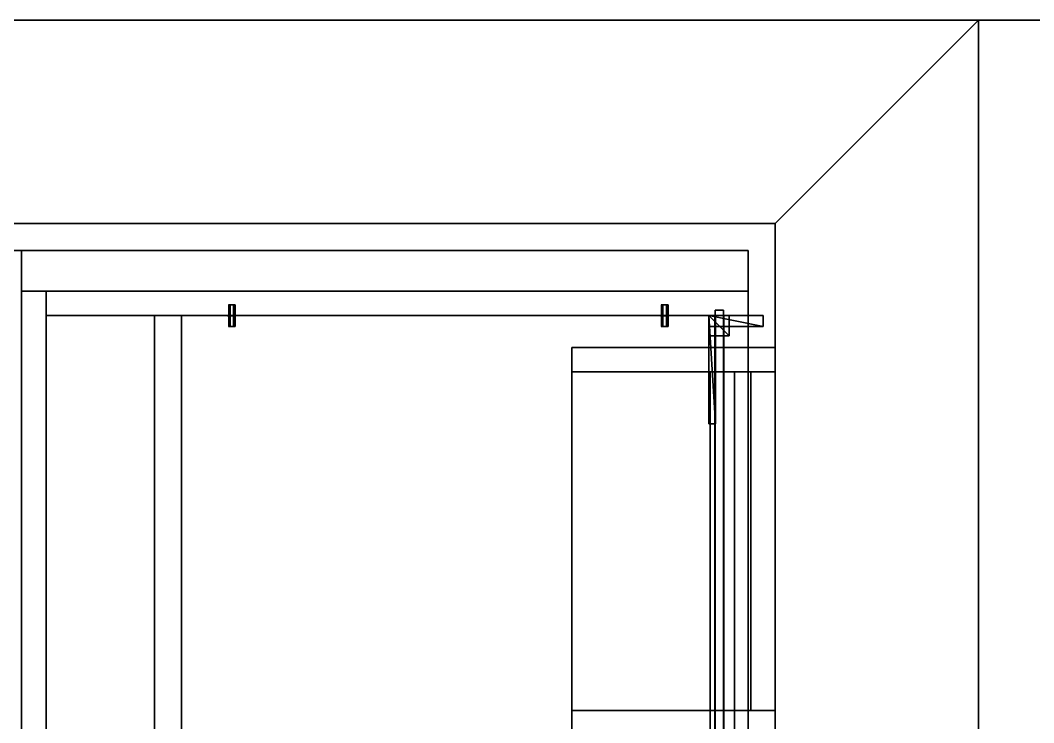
# Model space of a CAD drawing. Extents: x 0 to 4068, y -150 to 4325.
# Drawn here: x 1596 to 2344, y 3806 to 4325 of the extents above; entities that cross this region are included whole.
import ezdxf

# ---------------------------------------------------------------- set-up
doc = ezdxf.new("R2010")
doc.units = 0
for name, color, linetype in [('LAYER0', 7, 'CONTINUOUS'), ('LAYER413', 7, 'CONTINUOUS'), ('LAYER630', 7, 'CONTINUOUS'), ('LAYER631', 253, 'CONTINUOUS'), ('LAYER632', 7, 'CONTINUOUS'), ('LAYER634', 2, 'CONTINUOUS'), ('LAYER635', 7, 'CONTINUOUS'), ('LAYER636', 253, 'CONTINUOUS'), ('LAYER637', 253, 'CONTINUOUS'), ('LAYER638', 253, 'CONTINUOUS'), ('LAYER639', 253, 'CONTINUOUS'), ('LAYER640', 253, 'CONTINUOUS'), ('LAYER641', 253, 'CONTINUOUS'), ('LAYER642', 7, 'CONTINUOUS'), ('LAYER643', 7, 'CONTINUOUS'), ('LAYER644', 7, 'CONTINUOUS'), ('LAYER651', 7, 'CONTINUOUS'), ('LAYER652', 254, 'CONTINUOUS'), ('LAYER653', 254, 'CONTINUOUS'), ('LAYER740', 45, 'CONTINUOUS'), ('LAYER741', 45, 'CONTINUOUS'), ('LAYER742', 45, 'CONTINUOUS'), ('LAYER743', 45, 'CONTINUOUS'), ('LAYER744', 45, 'CONTINUOUS'), ('LAYER745', 45, 'CONTINUOUS'), ('LAYER746', 45, 'CONTINUOUS'), ('LAYER783', 45, 'CONTINUOUS'), ('LAYER784', 45, 'CONTINUOUS'), ('LAYER786', 7, 'CONTINUOUS'), ('LAYER805', 7, 'CONTINUOUS'), ('LAYER821', 19, 'CONTINUOUS'), ('LAYER822', 19, 'CONTINUOUS'), ('LAYER823', 19, 'CONTINUOUS')]:
    doc.layers.add(name, color=color, linetype=linetype)

msp = doc.modelspace()

# ---------------------------------------------------------------- linework, layer by layer
at = {"layer": 'LAYER0', "invisible_edges": 1}
for points in [[(4068, 4325, -5), (0, -150, -5), (0, 4325, -5), (4068, 4325, -5)], [(0, -150, -5), (4068, 4325, -5), (4068, -150, -5), (0, -150, -5)], [(0, 4325), (4068, 4325, -5), (0, 4325, -5), (0, 4325)], [(4068, 4325, -5), (0, 4325), (4068, 4325), (4068, 4325, -5)], [(4068, -150), (0, 4325), (0, -150), (4068, -150)], [(0, 4325), (4068, -150), (4068, 4325), (0, 4325)]]:
    msp.add_3dface(points, dxfattribs=at)
at = {"layer": 'LAYER413'}
for points, invisible_edges in [([(2303, 4325), (2153, 1439), (2153, 4175), (2303, 4325)], 1), ([(2153, 1439), (2303, 4325), (2303, 1571), (2153, 1439)], 1), ([(2303, 4325, 2410), (2153, 4175), (2153, 4175, 2410), (2303, 4325, 2410)], 1), ([(2153, 4175), (2303, 4325, 2410), (2303, 4325), (2153, 4175)], 1), ([(2153, 4175, 2410), (2303, 1571, 2410), (2303, 4325, 2410), (2153, 4175, 2410)], 1), ([(2303, 4325), (2303, 1571, 2410), (2303, 1571), (2303, 4325)], 1), ([(2303, 1571, 2410), (2303, 4325), (2303, 4325, 2410), (2303, 1571, 2410)], 1), ([(2153, 4175), (2153, 4045.5, 1122.5), (2153, 4175, 2410), (2153, 4175)], 3), ([(2153, 4175), (2153, 3985.5, 1122.5), (2153, 4045.5, 1122.5), (2153, 4175)], 5), ([(2153, 4175), (2153, 3229.5, 1569.5), (2153, 3985.5, 1122.5), (2153, 4175)], 7), ([(2153, 4175), (2153, 3169.5, 1569.5), (2153, 3229.5, 1569.5), (2153, 4175)], 5), ([(2153, 4175), (2153, 2690.5, 2065.5), (2153, 3169.5, 1569.5), (2153, 4175)], 7), ([(2153, 4175), (2153, 2630.5, 2065.5), (2153, 2690.5, 2065.5), (2153, 4175)], 5), ([(2153, 4175), (2153, 2084.5, 717.5), (2153, 2630.5, 2065.5), (2153, 4175)], 7), ([(2153, 4175), (2153, 2024.5, 717.5), (2153, 2084.5, 717.5), (2153, 4175)], 5), ([(2153, 1439), (2153, 2024.5, 717.5), (2153, 4175), (2153, 1439)], 3), ([(2153, 4045.5, 1202.5), (2153, 4175, 2410), (2153, 4045.5, 1122.5), (2153, 4045.5, 1202.5)], 3), ([(2153, 3985.5, 1202.5), (2153, 4175, 2410), (2153, 4045.5, 1202.5), (2153, 3985.5, 1202.5)], 3), ([(2153, 3229.5, 1569.5), (2153, 4175, 2410), (2153, 3985.5, 1202.5), (2153, 3229.5, 1569.5)], 7), ([(2153, 3229.5, 1649.5), (2153, 4175, 2410), (2153, 3229.5, 1569.5), (2153, 3229.5, 1649.5)], 3), ([(2153, 3169.5, 1649.5), (2153, 4175, 2410), (2153, 3229.5, 1649.5), (2153, 3169.5, 1649.5)], 3), ([(2153, 2690.5, 2065.5), (2153, 4175, 2410), (2153, 3169.5, 1649.5), (2153, 2690.5, 2065.5)], 7), ([(2153, 2690.5, 2145.5), (2153, 4175, 2410), (2153, 2690.5, 2065.5), (2153, 2690.5, 2145.5)], 3), ([(2153, 2630.5, 2145.5), (2153, 4175, 2410), (2153, 2690.5, 2145.5), (2153, 2630.5, 2145.5)], 3), ([(2153, 2630.5, 2145.5), (2153, 1439, 2410), (2153, 4175, 2410), (2153, 2630.5, 2145.5)], 5), ([(2303, 1571, 2410), (2153, 4175, 2410), (2153, 1439, 2410), (2303, 1571, 2410)], 1), ([(2153, 3985.5, 1122.5), (2153, 3229.5, 1569.5), (2153, 3985.5, 1202.5), (2153, 3985.5, 1122.5)], 3)]:
    msp.add_3dface(points, dxfattribs=dict(at, invisible_edges=invisible_edges))
at = {"layer": 'LAYER630', "invisible_edges": 1}
for points in [[(2133, 3030.5, 149), (1615, 4107, 149), (2133, 4107, 149), (2133, 3030.5, 149)], [(1615, 4107, 149), (2133, 3030.5, 149), (1615, 3030.5, 149), (1615, 4107, 149)], [(2133, 4107, 167), (1615, 4107, 149), (1615, 4107, 167), (2133, 4107, 167)], [(1615, 4107, 149), (2133, 4107, 167), (2133, 4107, 149), (1615, 4107, 149)], [(1615, 3030.5, 167), (1615, 4107, 149), (1615, 3030.5, 149), (1615, 3030.5, 167)], [(1615, 4107, 149), (1615, 3030.5, 167), (1615, 4107, 167), (1615, 4107, 149)], [(1615, 3030.5, 167), (2133, 4107, 167), (1615, 4107, 167), (1615, 3030.5, 167)], [(2133, 4107, 167), (1615, 3030.5, 167), (2133, 3030.5, 167), (2133, 4107, 167)], [(2133, 4107, 167), (2133, 3030.5, 149), (2133, 4107, 149), (2133, 4107, 167)], [(2133, 3030.5, 149), (2133, 4107, 167), (2133, 3030.5, 167), (2133, 3030.5, 149)]]:
    msp.add_3dface(points, dxfattribs=at)
at = {"layer": 'LAYER631', "invisible_edges": 1}
for points in [[(1597, 4125, 148), (1615, 3455, 148), (1597, 3455, 148), (1597, 4125, 148)], [(1615, 3455, 148), (1597, 4125, 148), (1615, 4125, 148), (1615, 3455, 148)], [(1615, 4125, 868), (1597, 3455, 868), (1615, 3455, 868), (1615, 4125, 868)], [(1597, 3455, 868), (1615, 4125, 868), (1597, 4125, 868), (1597, 3455, 868)], [(1597, 4125, 148), (1615, 4125, 868), (1615, 4125, 148), (1597, 4125, 148)], [(1615, 4125, 868), (1597, 4125, 148), (1597, 4125, 868), (1615, 4125, 868)], [(1597, 3455, 868), (1597, 4125, 148), (1597, 3455, 148), (1597, 3455, 868)], [(1597, 4125, 148), (1597, 3455, 868), (1597, 4125, 868), (1597, 4125, 148)], [(1615, 4125, 868), (1615, 3455, 148), (1615, 4125, 148), (1615, 4125, 868)], [(1615, 3455, 148), (1615, 4125, 868), (1615, 3455, 868), (1615, 3455, 148)]]:
    msp.add_3dface(points, dxfattribs=at)
at = {"layer": 'LAYER632', "invisible_edges": 1}
for points in [[(2133, 4125, 148), (1615, 4107, 148), (1615, 4125, 148), (2133, 4125, 148)], [(1615, 4107, 148), (2133, 4125, 148), (2133, 4107, 148), (1615, 4107, 148)], [(1615, 4125, 868), (1615, 4107, 148), (1615, 4107, 868), (1615, 4125, 868)], [(1615, 4107, 148), (1615, 4125, 868), (1615, 4125, 148), (1615, 4107, 148)], [(2133, 4107, 868), (1615, 4125, 868), (1615, 4107, 868), (2133, 4107, 868)], [(1615, 4125, 868), (2133, 4107, 868), (2133, 4125, 868), (1615, 4125, 868)], [(1615, 4125, 868), (2133, 4125, 148), (1615, 4125, 148), (1615, 4125, 868)], [(2133, 4125, 148), (1615, 4125, 868), (2133, 4125, 868), (2133, 4125, 148)], [(2133, 4125, 148), (2133, 4107, 868), (2133, 4107, 148), (2133, 4125, 148)], [(2133, 4107, 868), (2133, 4125, 148), (2133, 4125, 868), (2133, 4107, 868)], [(2133, 4107, 868), (1615, 4107, 148), (2133, 4107, 148), (2133, 4107, 868)], [(1615, 4107, 148), (2133, 4107, 868), (1615, 4107, 868), (1615, 4107, 148)]]:
    msp.add_3dface(points, dxfattribs=at)
at = {"layer": 'LAYER634'}
for points in [[(2104, 4027, 827), (2109, 4027, 827), (2104, 4107, 827), (2104, 4027, 827)], [(2104, 4107, 827), (2109, 4027, 827), (2109, 4107, 827), (2104, 4107, 827)], [(2104, 4107, 827), (2109, 4107, 827), (2104, 4107, 804), (2104, 4107, 827)], [(2104, 4107, 804), (2109, 4107, 827), (2109, 4107, 804), (2104, 4107, 804)], [(2104, 4027, 827), (2104, 4107, 827), (2104, 4027, 804), (2104, 4027, 827)], [(2104, 4027, 804), (2104, 4107, 827), (2104, 4107, 804), (2104, 4027, 804)], [(2104, 4027, 804), (2104, 4107, 804), (2109, 4027, 804), (2104, 4027, 804)], [(2109, 4027, 804), (2104, 4107, 804), (2109, 4107, 804), (2109, 4027, 804)], [(2109, 4027, 804), (2109, 4107, 804), (2109, 4027, 827), (2109, 4027, 804)], [(2109, 4027, 827), (2109, 4107, 804), (2109, 4107, 827), (2109, 4027, 827)], [(2104, 4027, 804), (2109, 4027, 804), (2104, 4027, 827), (2104, 4027, 804)], [(2104, 4027, 827), (2109, 4027, 804), (2109, 4027, 827), (2104, 4027, 827)]]:
    msp.add_3dface(points, dxfattribs=at)
at = {"layer": 'LAYER635', "invisible_edges": 1}
for points in [[(2104, 4107, 804), (2104, 4027, 827), (2104, 4107, 827), (2104, 4107, 804)], [(2104, 4027, 827), (2104, 4107, 804), (2104, 4027, 804), (2104, 4027, 827)], [(2109, 4107, 827), (2104, 4027, 827), (2109, 4027, 827), (2109, 4107, 827)], [(2104, 4027, 827), (2109, 4107, 827), (2104, 4107, 827), (2104, 4027, 827)], [(2104, 4107, 804), (2109, 4027, 804), (2104, 4027, 804), (2104, 4107, 804)], [(2109, 4027, 804), (2104, 4107, 804), (2109, 4107, 804), (2109, 4027, 804)], [(2109, 4107, 827), (2104, 4107, 804), (2104, 4107, 827), (2109, 4107, 827)], [(2104, 4107, 804), (2109, 4107, 827), (2109, 4107, 804), (2104, 4107, 804)], [(2109, 4027, 804), (2109, 4107, 827), (2109, 4027, 827), (2109, 4027, 804)], [(2109, 4107, 827), (2109, 4027, 804), (2109, 4107, 804), (2109, 4107, 827)], [(2109, 4027, 804), (2104, 4027, 827), (2104, 4027, 804), (2109, 4027, 804)], [(2104, 4027, 827), (2109, 4027, 804), (2109, 4027, 827), (2104, 4027, 827)]]:
    msp.add_3dface(points, dxfattribs=at)
at = {"layer": 'LAYER636'}
for points in [[(2104, 4092, 827), (2119, 4092, 827), (2104, 4107, 827), (2104, 4092, 827)], [(2104, 4107, 827), (2119, 4092, 827), (2119, 4107, 827), (2104, 4107, 827)], [(2104, 4107, 827), (2119, 4107, 827), (2104, 4107, 812), (2104, 4107, 827)], [(2104, 4107, 812), (2119, 4107, 827), (2119, 4107, 812), (2104, 4107, 812)], [(2104, 4092, 827), (2104, 4107, 827), (2104, 4092, 812), (2104, 4092, 827)], [(2104, 4092, 812), (2104, 4107, 827), (2104, 4107, 812), (2104, 4092, 812)], [(2104, 4092, 812), (2104, 4107, 812), (2119, 4092, 812), (2104, 4092, 812)], [(2119, 4092, 812), (2104, 4107, 812), (2119, 4107, 812), (2119, 4092, 812)], [(2119, 4092, 812), (2119, 4107, 812), (2119, 4092, 827), (2119, 4092, 812)], [(2119, 4092, 827), (2119, 4107, 812), (2119, 4107, 827), (2119, 4092, 827)], [(2104, 4092, 812), (2119, 4092, 812), (2104, 4092, 827), (2104, 4092, 812)], [(2104, 4092, 827), (2119, 4092, 812), (2119, 4092, 827), (2104, 4092, 827)]]:
    msp.add_3dface(points, dxfattribs=at)
at = {"layer": 'LAYER637'}
for points in [[(2104, 4092, 827), (2119, 4092, 827), (2104, 4107, 827), (2104, 4092, 827)], [(2104, 4107, 827), (2119, 4092, 827), (2119, 4107, 827), (2104, 4107, 827)], [(2104, 4107, 827), (2119, 4107, 827), (2104, 4107, 812), (2104, 4107, 827)], [(2104, 4107, 812), (2119, 4107, 827), (2119, 4107, 812), (2104, 4107, 812)], [(2104, 4092, 827), (2104, 4107, 827), (2104, 4092, 812), (2104, 4092, 827)], [(2104, 4092, 812), (2104, 4107, 827), (2104, 4107, 812), (2104, 4092, 812)], [(2104, 4092, 812), (2104, 4107, 812), (2119, 4092, 812), (2104, 4092, 812)], [(2119, 4092, 812), (2104, 4107, 812), (2119, 4107, 812), (2119, 4092, 812)], [(2119, 4092, 812), (2119, 4107, 812), (2119, 4092, 827), (2119, 4092, 812)], [(2119, 4092, 827), (2119, 4107, 812), (2119, 4107, 827), (2119, 4092, 827)], [(2104, 4092, 812), (2119, 4092, 812), (2104, 4092, 827), (2104, 4092, 812)], [(2104, 4092, 827), (2119, 4092, 812), (2119, 4092, 827), (2104, 4092, 827)]]:
    msp.add_3dface(points, dxfattribs=at)
at = {"layer": 'LAYER638'}
for points in [[(2104, 4092, 827), (2119, 4092, 827), (2104, 4107, 827), (2104, 4092, 827)], [(2104, 4107, 827), (2119, 4092, 827), (2119, 4107, 827), (2104, 4107, 827)], [(2104, 4107, 827), (2119, 4107, 827), (2104, 4107, 812), (2104, 4107, 827)], [(2104, 4107, 812), (2119, 4107, 827), (2119, 4107, 812), (2104, 4107, 812)], [(2104, 4092, 827), (2104, 4107, 827), (2104, 4092, 812), (2104, 4092, 827)], [(2104, 4092, 812), (2104, 4107, 827), (2104, 4107, 812), (2104, 4092, 812)], [(2104, 4092, 812), (2104, 4107, 812), (2119, 4092, 812), (2104, 4092, 812)], [(2119, 4092, 812), (2104, 4107, 812), (2119, 4107, 812), (2119, 4092, 812)], [(2119, 4092, 812), (2119, 4107, 812), (2119, 4092, 827), (2119, 4092, 812)], [(2119, 4092, 827), (2119, 4107, 812), (2119, 4107, 827), (2119, 4092, 827)], [(2104, 4092, 812), (2119, 4092, 812), (2104, 4092, 827), (2104, 4092, 812)], [(2104, 4092, 827), (2119, 4092, 812), (2119, 4092, 827), (2104, 4092, 827)]]:
    msp.add_3dface(points, dxfattribs=at)
at = {"layer": 'LAYER639'}
for points in [[(2104, 4092, 827), (2119, 4092, 827), (2104, 4107, 827), (2104, 4092, 827)], [(2104, 4107, 827), (2119, 4092, 827), (2119, 4107, 827), (2104, 4107, 827)], [(2104, 4107, 827), (2119, 4107, 827), (2104, 4107, 812), (2104, 4107, 827)], [(2104, 4107, 812), (2119, 4107, 827), (2119, 4107, 812), (2104, 4107, 812)], [(2104, 4092, 827), (2104, 4107, 827), (2104, 4092, 812), (2104, 4092, 827)], [(2104, 4092, 812), (2104, 4107, 827), (2104, 4107, 812), (2104, 4092, 812)], [(2104, 4092, 812), (2104, 4107, 812), (2119, 4092, 812), (2104, 4092, 812)], [(2119, 4092, 812), (2104, 4107, 812), (2119, 4107, 812), (2119, 4092, 812)], [(2119, 4092, 812), (2119, 4107, 812), (2119, 4092, 827), (2119, 4092, 812)], [(2119, 4092, 827), (2119, 4107, 812), (2119, 4107, 827), (2119, 4092, 827)], [(2104, 4092, 812), (2119, 4092, 812), (2104, 4092, 827), (2104, 4092, 812)], [(2104, 4092, 827), (2119, 4092, 812), (2119, 4092, 827), (2104, 4092, 827)]]:
    msp.add_3dface(points, dxfattribs=at)
at = {"layer": 'LAYER640'}
for points in [[(2104, 4099, 827), (2144, 4099, 827), (2104, 4107, 827), (2104, 4099, 827)], [(2104, 4107, 827), (2144, 4099, 827), (2144, 4107, 827), (2104, 4107, 827)], [(2104, 4107, 827), (2144, 4107, 827), (2104, 4107, 819), (2104, 4107, 827)], [(2104, 4107, 819), (2144, 4107, 827), (2144, 4107, 819), (2104, 4107, 819)], [(2104, 4099, 827), (2104, 4107, 827), (2104, 4099, 819), (2104, 4099, 827)], [(2104, 4099, 819), (2104, 4107, 827), (2104, 4107, 819), (2104, 4099, 819)], [(2104, 4099, 819), (2104, 4107, 819), (2144, 4099, 819), (2104, 4099, 819)], [(2144, 4099, 819), (2104, 4107, 819), (2144, 4107, 819), (2144, 4099, 819)], [(2144, 4099, 819), (2144, 4107, 819), (2144, 4099, 827), (2144, 4099, 819)], [(2144, 4099, 827), (2144, 4107, 819), (2144, 4107, 827), (2144, 4099, 827)], [(2104, 4099, 819), (2144, 4099, 819), (2104, 4099, 827), (2104, 4099, 819)], [(2104, 4099, 827), (2144, 4099, 819), (2144, 4099, 827), (2104, 4099, 827)]]:
    msp.add_3dface(points, dxfattribs=at)
at = {"layer": 'LAYER641'}
for points in [[(2104, 4027, 827), (2109, 4027, 827), (2104, 4107, 827), (2104, 4027, 827)], [(2104, 4107, 827), (2109, 4027, 827), (2109, 4107, 827), (2104, 4107, 827)], [(2104, 4107, 827), (2109, 4107, 827), (2104, 4107, 811), (2104, 4107, 827)], [(2104, 4107, 811), (2109, 4107, 827), (2109, 4107, 811), (2104, 4107, 811)], [(2104, 4027, 827), (2104, 4107, 827), (2104, 4027, 811), (2104, 4027, 827)], [(2104, 4027, 811), (2104, 4107, 827), (2104, 4107, 811), (2104, 4027, 811)], [(2104, 4027, 811), (2104, 4107, 811), (2109, 4027, 811), (2104, 4027, 811)], [(2109, 4027, 811), (2104, 4107, 811), (2109, 4107, 811), (2109, 4027, 811)], [(2109, 4027, 811), (2109, 4107, 811), (2109, 4027, 827), (2109, 4027, 811)], [(2109, 4027, 827), (2109, 4107, 811), (2109, 4107, 827), (2109, 4027, 827)], [(2104, 4027, 811), (2109, 4027, 811), (2104, 4027, 827), (2104, 4027, 811)], [(2104, 4027, 827), (2109, 4027, 811), (2109, 4027, 827), (2104, 4027, 827)]]:
    msp.add_3dface(points, dxfattribs=at)
at = {"layer": 'LAYER642', "invisible_edges": 1}
for points in [[(2108.7, 4111, 867.5), (2114.7, 3026.5, 867.5), (2114.7, 4111, 867.5), (2108.7, 4111, 867.5)], [(2114.7, 3026.5, 867.5), (2108.7, 4111, 867.5), (2108.7, 3026.5, 867.5), (2114.7, 3026.5, 867.5)], [(2114.7, 4111, 163), (2108.7, 4111, 867.5), (2114.7, 4111, 867.5), (2114.7, 4111, 163)], [(2108.7, 4111, 867.5), (2114.7, 4111, 163), (2108.7, 4111, 163), (2108.7, 4111, 867.5)], [(2108.7, 3026.5, 163), (2114.7, 4111, 163), (2114.7, 3026.5, 163), (2108.7, 3026.5, 163)], [(2114.7, 4111, 163), (2108.7, 3026.5, 163), (2108.7, 4111, 163), (2114.7, 4111, 163)], [(2108.7, 4111, 867.5), (2108.7, 3026.5, 163), (2108.7, 3026.5, 867.5), (2108.7, 4111, 867.5)], [(2108.7, 3026.5, 163), (2108.7, 4111, 867.5), (2108.7, 4111, 163), (2108.7, 3026.5, 163)], [(2114.7, 4111, 163), (2114.7, 3026.5, 867.5), (2114.7, 3026.5, 163), (2114.7, 4111, 163)], [(2114.7, 3026.5, 867.5), (2114.7, 4111, 163), (2114.7, 4111, 867.5), (2114.7, 3026.5, 867.5)]]:
    msp.add_3dface(points, dxfattribs=at)
at = {"layer": 'LAYER643', "invisible_edges": 1}
for points in [[(1695, 3030.5, 849.5), (1615, 4107, 849.5), (1695, 4107, 849.5), (1695, 3030.5, 849.5)], [(1615, 4107, 849.5), (1695, 3030.5, 849.5), (1615, 3030.5, 849.5), (1615, 4107, 849.5)], [(1695, 4107, 867.5), (1615, 4107, 849.5), (1615, 4107, 867.5), (1695, 4107, 867.5)], [(1615, 4107, 849.5), (1695, 4107, 867.5), (1695, 4107, 849.5), (1615, 4107, 849.5)], [(1615, 3030.5, 867.5), (1615, 4107, 849.5), (1615, 3030.5, 849.5), (1615, 3030.5, 867.5)], [(1615, 4107, 849.5), (1615, 3030.5, 867.5), (1615, 4107, 867.5), (1615, 4107, 849.5)], [(1615, 3030.5, 867.5), (1695, 4107, 867.5), (1615, 4107, 867.5), (1615, 3030.5, 867.5)], [(1695, 4107, 867.5), (1615, 3030.5, 867.5), (1695, 3030.5, 867.5), (1695, 4107, 867.5)], [(1695, 4107, 867.5), (1695, 3030.5, 849.5), (1695, 4107, 849.5), (1695, 4107, 867.5)], [(1695, 3030.5, 849.5), (1695, 4107, 867.5), (1695, 3030.5, 867.5), (1695, 3030.5, 849.5)]]:
    msp.add_3dface(points, dxfattribs=at)
at = {"layer": 'LAYER644', "invisible_edges": 1}
for points in [[(2115, 4107, 867.5), (2133, 3030.5, 867.5), (2133, 4107, 867.5), (2115, 4107, 867.5)], [(2133, 3030.5, 867.5), (2115, 4107, 867.5), (2115, 3030.5, 867.5), (2133, 3030.5, 867.5)], [(2133, 4107, 747.5), (2115, 4107, 867.5), (2133, 4107, 867.5), (2133, 4107, 747.5)], [(2115, 4107, 867.5), (2133, 4107, 747.5), (2115, 4107, 747.5), (2115, 4107, 867.5)], [(2115, 3030.5, 747.5), (2133, 4107, 747.5), (2133, 3030.5, 747.5), (2115, 3030.5, 747.5)], [(2133, 4107, 747.5), (2115, 3030.5, 747.5), (2115, 4107, 747.5), (2133, 4107, 747.5)], [(2115, 4107, 867.5), (2115, 3030.5, 747.5), (2115, 3030.5, 867.5), (2115, 4107, 867.5)], [(2115, 3030.5, 747.5), (2115, 4107, 867.5), (2115, 4107, 747.5), (2115, 3030.5, 747.5)], [(2133, 4107, 747.5), (2133, 3030.5, 867.5), (2133, 3030.5, 747.5), (2133, 4107, 747.5)], [(2133, 3030.5, 867.5), (2133, 4107, 747.5), (2133, 4107, 867.5), (2133, 3030.5, 867.5)]]:
    msp.add_3dface(points, dxfattribs=at)
at = {"layer": 'LAYER651', "invisible_edges": 1}
for points in [[(2108.4, 3030.5, 499), (1715, 4107, 499), (2108.4, 4107, 499), (2108.4, 3030.5, 499)], [(1715, 4107, 499), (2108.4, 3030.5, 499), (1715, 3030.5, 499), (1715, 4107, 499)], [(2108.4, 4107, 517), (1715, 4107, 499), (1715, 4107, 517), (2108.4, 4107, 517)], [(1715, 4107, 499), (2108.4, 4107, 517), (2108.4, 4107, 499), (1715, 4107, 499)], [(1715, 3030.5, 517), (1715, 4107, 499), (1715, 3030.5, 499), (1715, 3030.5, 517)], [(1715, 4107, 499), (1715, 3030.5, 517), (1715, 4107, 517), (1715, 4107, 499)], [(1715, 3030.5, 517), (2108.4, 4107, 517), (1715, 4107, 517), (1715, 3030.5, 517)], [(2108.4, 4107, 517), (1715, 3030.5, 517), (2108.4, 3030.5, 517), (2108.4, 4107, 517)], [(2108.4, 4107, 517), (2108.4, 3030.5, 499), (2108.4, 4107, 499), (2108.4, 4107, 517)], [(2108.4, 3030.5, 499), (2108.4, 4107, 517), (2108.4, 3030.5, 517), (2108.4, 3030.5, 499)]]:
    msp.add_3dface(points, dxfattribs=at)
at = {"layer": 'LAYER652'}
for points in [[(1749.5, 4115, 496.5), (1754.5, 4115, 496.5), (1753.25, 4115, 498.665), (1750.75, 4115, 498.665)], [(1749.5, 4115, 496.5), (1750.75, 4115, 494.3349), (1753.25, 4115, 494.3349), (1754.5, 4115, 496.5)], [(1755, 4107.05, 496.5), (1749, 4107.05, 496.5), (1750.5, 4107.05, 499.0981), (1753.5, 4107.05, 499.0981)], [(1755, 4107.05, 496.5), (1749, 4107.05, 496.5), (1750.5, 4107.05, 493.9019), (1753.5, 4107.05, 493.9019)], [(1755, 4106.95, 496.5), (1749, 4106.95, 496.5), (1750.5, 4106.95, 499.0981), (1753.5, 4106.95, 499.0981)], [(1755, 4106.95, 496.5), (1749, 4106.95, 496.5), (1750.5, 4106.95, 493.9019), (1753.5, 4106.95, 493.9019)], [(1749.5, 4099, 496.5), (1754.5, 4099, 496.5), (1753.25, 4099, 498.665), (1750.75, 4099, 498.665)], [(1749.5, 4099, 496.5), (1750.75, 4099, 494.3349), (1753.25, 4099, 494.3349), (1754.5, 4099, 496.5)]]:
    msp.add_3dface(points, dxfattribs=at)
at = {"layer": 'LAYER653'}
for points in [[(2068.9, 4115, 496.5), (2073.9, 4115, 496.5), (2072.65, 4115, 498.665), (2070.15, 4115, 498.665)], [(2068.9, 4115, 496.5), (2070.15, 4115, 494.3349), (2072.65, 4115, 494.3349), (2073.9, 4115, 496.5)], [(2074.4, 4107.05, 496.5), (2068.4, 4107.05, 496.5), (2069.9, 4107.05, 499.0981), (2072.9, 4107.05, 499.0981)], [(2074.4, 4107.05, 496.5), (2068.4, 4107.05, 496.5), (2069.9, 4107.05, 493.9019), (2072.9, 4107.05, 493.9019)], [(2074.4, 4106.95, 496.5), (2068.4, 4106.95, 496.5), (2069.9, 4106.95, 499.0981), (2072.9, 4106.95, 499.0981)], [(2074.4, 4106.95, 496.5), (2068.4, 4106.95, 496.5), (2069.9, 4106.95, 493.9019), (2072.9, 4106.95, 493.9019)], [(2068.9, 4099, 496.5), (2073.9, 4099, 496.5), (2072.65, 4099, 498.665), (2070.15, 4099, 498.665)], [(2068.9, 4099, 496.5), (2070.15, 4099, 494.3349), (2072.65, 4099, 494.3349), (2073.9, 4099, 496.5)]]:
    msp.add_3dface(points, dxfattribs=at)
at = {"layer": 'LAYER740', "invisible_edges": 1}
for points in [[(2153, 3065.5, 1682), (2003, 4065.5, 1682), (2153, 4065.5, 1682), (2153, 3065.5, 1682)], [(2003, 4065.5, 1682), (2153, 3065.5, 1682), (2003, 3065.5, 1682), (2003, 4065.5, 1682)], [(2153, 4065.5, 1700), (2003, 4065.5, 1682), (2003, 4065.5, 1700), (2153, 4065.5, 1700)], [(2003, 4065.5, 1682), (2153, 4065.5, 1700), (2153, 4065.5, 1682), (2003, 4065.5, 1682)], [(2003, 3065.5, 1700), (2003, 4065.5, 1682), (2003, 3065.5, 1682), (2003, 3065.5, 1700)], [(2003, 4065.5, 1682), (2003, 3065.5, 1700), (2003, 4065.5, 1700), (2003, 4065.5, 1682)], [(2003, 3065.5, 1700), (2153, 4065.5, 1700), (2003, 4065.5, 1700), (2003, 3065.5, 1700)], [(2153, 4065.5, 1700), (2003, 3065.5, 1700), (2153, 3065.5, 1700), (2153, 4065.5, 1700)], [(2153, 4065.5, 1700), (2153, 3065.5, 1682), (2153, 4065.5, 1682), (2153, 4065.5, 1700)], [(2153, 3065.5, 1682), (2153, 4065.5, 1700), (2153, 3065.5, 1700), (2153, 3065.5, 1682)]]:
    msp.add_3dface(points, dxfattribs=at)
at = {"layer": 'LAYER741', "invisible_edges": 1}
for points in [[(2153, 4065.499, 1504), (2003, 3065.499, 1504), (2153, 3065.499, 1504), (2153, 4065.499, 1504)], [(2003, 3065.499, 1504), (2153, 4065.499, 1504), (2003, 4065.499, 1504), (2003, 3065.499, 1504)], [(2003, 4065.499, 1486), (2003, 3065.499, 1504), (2003, 4065.499, 1504), (2003, 4065.499, 1486)], [(2003, 3065.499, 1504), (2003, 4065.499, 1486), (2003, 3065.499, 1486), (2003, 3065.499, 1504)], [(2153, 4065.499, 1504), (2003, 4065.499, 1486), (2003, 4065.499, 1504), (2153, 4065.499, 1504)], [(2003, 4065.499, 1486), (2153, 4065.499, 1504), (2153, 4065.499, 1486), (2003, 4065.499, 1486)], [(2003, 4065.499, 1486), (2153, 3065.499, 1486), (2003, 3065.499, 1486), (2003, 4065.499, 1486)], [(2153, 3065.499, 1486), (2003, 4065.499, 1486), (2153, 4065.499, 1486), (2153, 3065.499, 1486)], [(2153, 3065.499, 1486), (2153, 4065.499, 1504), (2153, 3065.499, 1504), (2153, 3065.499, 1486)], [(2153, 4065.499, 1504), (2153, 3065.499, 1486), (2153, 4065.499, 1486), (2153, 4065.499, 1504)]]:
    msp.add_3dface(points, dxfattribs=at)
at = {"layer": 'LAYER742', "invisible_edges": 1}
for points in [[(2153, 3815.5, 2268), (2003, 4065.5, 2268), (2153, 4065.5, 2268), (2153, 3815.5, 2268)], [(2003, 4065.5, 2268), (2153, 3815.5, 2268), (2003, 3815.5, 2268), (2003, 4065.5, 2268)], [(2153, 4065.5, 2286), (2003, 4065.5, 2268), (2003, 4065.5, 2286), (2153, 4065.5, 2286)], [(2003, 4065.5, 2268), (2153, 4065.5, 2286), (2153, 4065.5, 2268), (2003, 4065.5, 2268)], [(2003, 3815.5, 2286), (2003, 4065.5, 2268), (2003, 3815.5, 2268), (2003, 3815.5, 2286)], [(2003, 4065.5, 2268), (2003, 3815.5, 2286), (2003, 4065.5, 2286), (2003, 4065.5, 2268)], [(2003, 3815.5, 2286), (2153, 4065.5, 2286), (2003, 4065.5, 2286), (2003, 3815.5, 2286)], [(2153, 4065.5, 2286), (2003, 3815.5, 2286), (2153, 3815.5, 2286), (2153, 4065.5, 2286)], [(2153, 4065.5, 2286), (2153, 3815.5, 2268), (2153, 4065.5, 2268), (2153, 4065.5, 2286)], [(2153, 3815.5, 2268), (2153, 4065.5, 2286), (2153, 3815.5, 2286), (2153, 3815.5, 2268)], [(2153, 3815.5, 2268), (2003, 3815.5, 2286), (2003, 3815.5, 2268), (2153, 3815.5, 2268)], [(2003, 3815.5, 2286), (2153, 3815.5, 2268), (2153, 3815.5, 2286), (2003, 3815.5, 2286)]]:
    msp.add_3dface(points, dxfattribs=at)
at = {"layer": 'LAYER743', "invisible_edges": 1}
for points in [[(2153, 4083.5, 1486), (2003, 4065.5, 1486), (2003, 4083.5, 1486), (2153, 4083.5, 1486)], [(2003, 4065.5, 1486), (2153, 4083.5, 1486), (2153, 4065.5, 1486), (2003, 4065.5, 1486)], [(2003, 4083.5, 2286), (2003, 4065.5, 1486), (2003, 4065.5, 2286), (2003, 4083.5, 2286)], [(2003, 4065.5, 1486), (2003, 4083.5, 2286), (2003, 4083.5, 1486), (2003, 4065.5, 1486)], [(2153, 4065.5, 2286), (2003, 4083.5, 2286), (2003, 4065.5, 2286), (2153, 4065.5, 2286)], [(2003, 4083.5, 2286), (2153, 4065.5, 2286), (2153, 4083.5, 2286), (2003, 4083.5, 2286)], [(2003, 4083.5, 2286), (2153, 4083.5, 1486), (2003, 4083.5, 1486), (2003, 4083.5, 2286)], [(2153, 4083.5, 1486), (2003, 4083.5, 2286), (2153, 4083.5, 2286), (2153, 4083.5, 1486)], [(2153, 4083.5, 1486), (2153, 4065.5, 2286), (2153, 4065.5, 1486), (2153, 4083.5, 1486)], [(2153, 4065.5, 2286), (2153, 4083.5, 1486), (2153, 4083.5, 2286), (2153, 4065.5, 2286)], [(2153, 4065.5, 2286), (2003, 4065.5, 1486), (2153, 4065.5, 1486), (2153, 4065.5, 2286)], [(2003, 4065.5, 1486), (2153, 4065.5, 2286), (2003, 4065.5, 2286), (2003, 4065.5, 1486)]]:
    msp.add_3dface(points, dxfattribs=at)
at = {"layer": 'LAYER744', "invisible_edges": 1}
for points in [[(2153, 3815.5, 1700), (2003, 3797.5, 1700), (2003, 3815.5, 1700), (2153, 3815.5, 1700)], [(2003, 3797.5, 1700), (2153, 3815.5, 1700), (2153, 3797.5, 1700), (2003, 3797.5, 1700)], [(2003, 3815.5, 2286), (2003, 3797.5, 1700), (2003, 3797.5, 2286), (2003, 3815.5, 2286)], [(2003, 3797.5, 1700), (2003, 3815.5, 2286), (2003, 3815.5, 1700), (2003, 3797.5, 1700)], [(2153, 3797.5, 2286), (2003, 3815.5, 2286), (2003, 3797.5, 2286), (2153, 3797.5, 2286)], [(2003, 3815.5, 2286), (2153, 3797.5, 2286), (2153, 3815.5, 2286), (2003, 3815.5, 2286)], [(2003, 3815.5, 2286), (2153, 3815.5, 1700), (2003, 3815.5, 1700), (2003, 3815.5, 2286)], [(2153, 3815.5, 1700), (2003, 3815.5, 2286), (2153, 3815.5, 2286), (2153, 3815.5, 1700)], [(2153, 3815.5, 1700), (2153, 3797.5, 2286), (2153, 3797.5, 1700), (2153, 3815.5, 1700)], [(2153, 3797.5, 2286), (2153, 3815.5, 1700), (2153, 3815.5, 2286), (2153, 3797.5, 2286)]]:
    msp.add_3dface(points, dxfattribs=at)
at = {"layer": 'LAYER745', "invisible_edges": 1}
for points in [[(2135, 3815.5, 1866), (2003, 4065.5, 1866), (2135, 4065.5, 1866), (2135, 3815.5, 1866)], [(2003, 4065.5, 1866), (2135, 3815.5, 1866), (2003, 3815.5, 1866), (2003, 4065.5, 1866)], [(2135, 4065.5, 1884), (2003, 4065.5, 1866), (2003, 4065.5, 1884), (2135, 4065.5, 1884)], [(2003, 4065.5, 1866), (2135, 4065.5, 1884), (2135, 4065.5, 1866), (2003, 4065.5, 1866)], [(2003, 3815.5, 1884), (2003, 4065.5, 1866), (2003, 3815.5, 1866), (2003, 3815.5, 1884)], [(2003, 4065.5, 1866), (2003, 3815.5, 1884), (2003, 4065.5, 1884), (2003, 4065.5, 1866)], [(2003, 3815.5, 1884), (2135, 4065.5, 1884), (2003, 4065.5, 1884), (2003, 3815.5, 1884)], [(2135, 4065.5, 1884), (2003, 3815.5, 1884), (2135, 3815.5, 1884), (2135, 4065.5, 1884)], [(2135, 4065.5, 1884), (2135, 3815.5, 1866), (2135, 4065.5, 1866), (2135, 4065.5, 1884)], [(2135, 3815.5, 1866), (2135, 4065.5, 1884), (2135, 3815.5, 1884), (2135, 3815.5, 1866)], [(2135, 3815.5, 1866), (2003, 3815.5, 1884), (2003, 3815.5, 1866), (2135, 3815.5, 1866)], [(2003, 3815.5, 1884), (2135, 3815.5, 1866), (2135, 3815.5, 1884), (2003, 3815.5, 1884)]]:
    msp.add_3dface(points, dxfattribs=at)
at = {"layer": 'LAYER746', "invisible_edges": 1}
for points in [[(2135, 3815.5, 2066), (2003, 4065.5, 2066), (2135, 4065.5, 2066), (2135, 3815.5, 2066)], [(2003, 4065.5, 2066), (2135, 3815.5, 2066), (2003, 3815.5, 2066), (2003, 4065.5, 2066)], [(2135, 4065.5, 2084), (2003, 4065.5, 2066), (2003, 4065.5, 2084), (2135, 4065.5, 2084)], [(2003, 4065.5, 2066), (2135, 4065.5, 2084), (2135, 4065.5, 2066), (2003, 4065.5, 2066)], [(2003, 3815.5, 2084), (2003, 4065.5, 2066), (2003, 3815.5, 2066), (2003, 3815.5, 2084)], [(2003, 4065.5, 2066), (2003, 3815.5, 2084), (2003, 4065.5, 2084), (2003, 4065.5, 2066)], [(2003, 3815.5, 2084), (2135, 4065.5, 2084), (2003, 4065.5, 2084), (2003, 3815.5, 2084)], [(2135, 4065.5, 2084), (2003, 3815.5, 2084), (2135, 3815.5, 2084), (2135, 4065.5, 2084)], [(2135, 4065.5, 2084), (2135, 3815.5, 2066), (2135, 4065.5, 2066), (2135, 4065.5, 2084)], [(2135, 3815.5, 2066), (2135, 4065.5, 2084), (2135, 3815.5, 2084), (2135, 3815.5, 2066)], [(2135, 3815.5, 2066), (2003, 3815.5, 2084), (2003, 3815.5, 2066), (2135, 3815.5, 2066)], [(2003, 3815.5, 2084), (2135, 3815.5, 2066), (2135, 3815.5, 2084), (2003, 3815.5, 2084)]]:
    msp.add_3dface(points, dxfattribs=at)
at = {"layer": 'LAYER783', "invisible_edges": 1}
for points in [[(2105, 4065.5, 1682), (2123, 4065.5, 1504), (2105, 4065.5, 1504), (2105, 4065.5, 1682)], [(2123, 4065.5, 1504), (2105, 4065.5, 1682), (2123, 4065.5, 1682), (2123, 4065.5, 1504)], [(2105, 3065.5, 1504), (2123, 4065.5, 1504), (2123, 3065.5, 1504), (2105, 3065.5, 1504)], [(2123, 4065.5, 1504), (2105, 3065.5, 1504), (2105, 4065.5, 1504), (2123, 4065.5, 1504)], [(2105, 4065.5, 1682), (2123, 3065.5, 1682), (2123, 4065.5, 1682), (2105, 4065.5, 1682)], [(2123, 3065.5, 1682), (2105, 4065.5, 1682), (2105, 3065.5, 1682), (2123, 3065.5, 1682)], [(2105, 3065.5, 1504), (2105, 4065.5, 1682), (2105, 4065.5, 1504), (2105, 3065.5, 1504)], [(2105, 4065.5, 1682), (2105, 3065.5, 1504), (2105, 3065.5, 1682), (2105, 4065.5, 1682)], [(2123, 3065.5, 1682), (2123, 4065.5, 1504), (2123, 4065.5, 1682), (2123, 3065.5, 1682)], [(2123, 4065.5, 1504), (2123, 3065.5, 1682), (2123, 3065.5, 1504), (2123, 4065.5, 1504)]]:
    msp.add_3dface(points, dxfattribs=at)
at = {"layer": 'LAYER784', "invisible_edges": 1}
for points in [[(2135, 4065.5, 2268), (2153, 4065.5, 1700), (2135, 4065.5, 1700), (2135, 4065.5, 2268)], [(2153, 4065.5, 1700), (2135, 4065.5, 2268), (2153, 4065.5, 2268), (2153, 4065.5, 1700)], [(2135, 3815.5, 1700), (2153, 4065.5, 1700), (2153, 3815.5, 1700), (2135, 3815.5, 1700)], [(2153, 4065.5, 1700), (2135, 3815.5, 1700), (2135, 4065.5, 1700), (2153, 4065.5, 1700)], [(2135, 4065.5, 2268), (2153, 3815.5, 2268), (2153, 4065.5, 2268), (2135, 4065.5, 2268)], [(2153, 3815.5, 2268), (2135, 4065.5, 2268), (2135, 3815.5, 2268), (2153, 3815.5, 2268)], [(2135, 3815.5, 1700), (2135, 4065.5, 2268), (2135, 4065.5, 1700), (2135, 3815.5, 1700)], [(2135, 4065.5, 2268), (2135, 3815.5, 1700), (2135, 3815.5, 2268), (2135, 4065.5, 2268)], [(2153, 3815.5, 2268), (2153, 4065.5, 1700), (2153, 4065.5, 2268), (2153, 3815.5, 2268)], [(2153, 4065.5, 1700), (2153, 3815.5, 2268), (2153, 3815.5, 1700), (2153, 4065.5, 1700)], [(2153, 3815.5, 2268), (2135, 3815.5, 1700), (2153, 3815.5, 1700), (2153, 3815.5, 2268)], [(2135, 3815.5, 1700), (2153, 3815.5, 2268), (2135, 3815.5, 2268), (2135, 3815.5, 1700)]]:
    msp.add_3dface(points, dxfattribs=at)
at = {"layer": 'LAYER786'}
for points, invisible_edges in [([(2303, 4325), (383, 4175), (233, 4325), (2303, 4325)], 1), ([(2303, 4325, 2410), (2029, 4325, 2191), (233, 4325, 2410), (2303, 4325, 2410)], 3), ([(891, 4325, 2191), (233, 4325, 2410), (2029, 4325, 2191), (891, 4325, 2191)], 3), ([(233, 4325), (891, 4325, 1097), (2303, 4325), (233, 4325)], 3), ([(383, 4175, 2410), (2303, 4325, 2410), (233, 4325, 2410), (383, 4175, 2410)], 1), ([(383, 4175), (2303, 4325), (2153, 4175), (383, 4175)], 1), ([(2303, 4325, 2410), (383, 4175, 2410), (2153, 4175, 2410), (2303, 4325, 2410)], 1), ([(2029, 4325, 1097), (2303, 4325), (891, 4325, 1097), (2029, 4325, 1097)], 3), ([(2303, 4325, 2410), (2029, 4325, 1097), (2029, 4325, 2191), (2303, 4325, 2410)], 5), ([(2303, 4325), (2029, 4325, 1097), (2303, 4325, 2410), (2303, 4325)], 3), ([(2303, 4325), (2153, 4175, 2410), (2153, 4175), (2303, 4325)], 1), ([(2153, 4175, 2410), (2303, 4325), (2303, 4325, 2410), (2153, 4175, 2410)], 1), ([(383, 4175, 2410), (891, 4175, 2191), (2153, 4175, 2410), (383, 4175, 2410)], 3), ([(891, 4175, 1097), (383, 4175), (2029, 4175, 1097), (891, 4175, 1097)], 3), ([(2153, 4175), (2029, 4175, 1097), (383, 4175), (2153, 4175)], 3), ([(2029, 4175, 2191), (2153, 4175, 2410), (891, 4175, 2191), (2029, 4175, 2191)], 3), ([(2029, 4175, 1097), (2153, 4175, 2410), (2029, 4175, 2191), (2029, 4175, 1097)], 3), ([(2029, 4175, 1097), (2153, 4175), (2153, 4175, 2410), (2029, 4175, 1097)], 5)]:
    msp.add_3dface(points, dxfattribs=dict(at, invisible_edges=invisible_edges))
at = {"layer": 'LAYER805', "invisible_edges": 1}
for points in [[(1579, 4155, 148), (1597, 3542, 148), (1579, 3542, 148), (1579, 4155, 148)], [(1597, 3542, 148), (1579, 4155, 148), (1597, 4155, 148), (1597, 3542, 148)], [(1597, 4155, 868), (1579, 3542, 868), (1597, 3542, 868), (1597, 4155, 868)], [(1579, 3542, 868), (1597, 4155, 868), (1579, 4155, 868), (1579, 3542, 868)], [(1597, 4155, 868), (1579, 4155, 148), (1579, 4155, 868), (1597, 4155, 868)], [(1579, 4155, 148), (1597, 4155, 868), (1597, 4155, 148), (1579, 4155, 148)], [(1597, 3542, 148), (1597, 4155, 868), (1597, 3542, 868), (1597, 3542, 148)], [(1597, 4155, 868), (1597, 3542, 148), (1597, 4155, 148), (1597, 4155, 868)]]:
    msp.add_3dface(points, dxfattribs=at)
at = {"layer": 'LAYER821'}
for points, invisible_edges in [([(1192.88, 3988.59, 868), (383, 4175, 868), (2153, 4175, 868), (1192.88, 3988.59, 868)], 5), ([(383, 4175, 922), (2153, 4175, 868), (383, 4175, 868), (383, 4175, 922)], 1), ([(2153, 4175, 868), (383, 4175, 922), (2153, 4175, 922), (2153, 4175, 868)], 1), ([(383, 4175, 922), (403, 4155, 922), (2153, 4175, 922), (383, 4175, 922)], 3), ([(2153, 4175, 922), (403, 4155, 922), (2133, 4155, 922), (2153, 4175, 922)], 5), ([(1192.88, 3988.59, 868), (2153, 4175, 868), (1207.31, 3989.91, 868), (1192.88, 3988.59, 868)], 3), ([(1207.31, 3989.91, 868), (2153, 4175, 868), (1490.46, 3989.91, 868), (1207.31, 3989.91, 868)], 3), ([(1490.46, 3989.91, 868), (2153, 4175, 868), (1504.65, 3988.59, 868), (1490.46, 3989.91, 868)], 3), ([(1504.65, 3988.59, 868), (2153, 4175, 868), (1518.61, 3984.9, 868), (1504.65, 3988.59, 868)], 3), ([(1518.61, 3984.9, 868), (2153, 4175, 868), (1531.85, 3978.83, 868), (1518.61, 3984.9, 868)], 3), ([(1531.85, 3978.83, 868), (2153, 4175, 868), (1543.92, 3970.38, 868), (1531.85, 3978.83, 868)], 3), ([(1543.92, 3970.38, 868), (2153, 4175, 868), (1554.8, 3960.08, 868), (1543.92, 3970.38, 868)], 3), ([(1554.8, 3960.08, 868), (2153, 4175, 868), (1564.26, 3947.94, 868), (1554.8, 3960.08, 868)], 3), ([(1564.26, 3947.94, 868), (2153, 4175, 868), (1571.59, 3934.22, 868), (1564.26, 3947.94, 868)], 3), ([(1571.59, 3934.22, 868), (2153, 4175, 868), (1577.27, 3919.43, 868), (1571.59, 3934.22, 868)], 3), ([(1577.27, 3919.43, 868), (2153, 4175, 868), (1580.58, 3903.86, 868), (1577.27, 3919.43, 868)], 3), ([(1580.58, 3903.86, 868), (2153, 4175, 868), (1581.76, 3888.02, 868), (1580.58, 3903.86, 868)], 3), ([(1581.76, 3743.63, 868), (2153, 4175, 868), (1627.02, 2996, 868), (1581.76, 3743.63, 868)], 7), ([(1581.76, 3888.02, 868), (2153, 4175, 868), (1581.76, 3743.63, 868), (1581.76, 3888.02, 868)], 3), ([(1627.02, 2996, 868), (2153, 4175, 868), (2068, 2996, 868), (1627.02, 2996, 868)], 3), ([(2153, 1439, 868), (2068, 2249, 868), (2153, 4175, 868), (2153, 1439, 868)], 3), ([(2068, 2996, 868), (2153, 4175, 868), (2068, 2249, 868), (2068, 2996, 868)], 3), ([(2153, 4175, 922), (2133, 4155, 922), (2153, 1439, 922), (2153, 4175, 922)], 3), ([(2153, 4175, 868), (2153, 1439, 922), (2153, 1439, 868), (2153, 4175, 868)], 1), ([(2153, 1439, 922), (2153, 4175, 868), (2153, 4175, 922), (2153, 1439, 922)], 1), ([(2133, 3572, 922), (2153, 1439, 922), (2133, 4155, 922), (2133, 3572, 922)], 3)]:
    msp.add_3dface(points, dxfattribs=dict(at, invisible_edges=invisible_edges))
at = {"layer": 'LAYER822', "invisible_edges": 1}
for points in [[(2133, 4155, 922), (403, 3572, 922), (403, 4155, 922), (2133, 4155, 922)], [(403, 3572, 922), (2133, 4155, 922), (2133, 3572, 922), (403, 3572, 922)], [(403, 4155, 942), (2133, 4155, 922), (403, 4155, 922), (403, 4155, 942)], [(2133, 4155, 922), (403, 4155, 942), (2133, 4155, 942), (2133, 4155, 922)], [(2133, 3572, 942), (403, 4155, 942), (403, 3572, 942), (2133, 3572, 942)], [(403, 4155, 942), (2133, 3572, 942), (2133, 4155, 942), (403, 4155, 942)], [(2133, 4155, 922), (2133, 3572, 942), (2133, 3572, 922), (2133, 4155, 922)], [(2133, 3572, 942), (2133, 4155, 922), (2133, 4155, 942), (2133, 3572, 942)]]:
    msp.add_3dface(points, dxfattribs=at)
at = {"layer": 'LAYER823'}
for points, invisible_edges in [([(403, 4155, 922), (383, 4175, 922), (2153, 4175, 922), (403, 4155, 922)], 5), ([(383, 4175, 1002), (2153, 4175, 922), (383, 4175, 922), (383, 4175, 1002)], 1), ([(2153, 4175, 922), (383, 4175, 1002), (2153, 4175, 1002), (2153, 4175, 922)], 1), ([(383, 4175, 1002), (403, 4155, 1002), (2153, 4175, 1002), (383, 4175, 1002)], 3), ([(403, 4155, 922), (2153, 4175, 922), (2133, 4155, 922), (403, 4155, 922)], 3), ([(2153, 4175, 1002), (403, 4155, 1002), (2133, 4155, 1002), (2153, 4175, 1002)], 5), ([(2133, 4155, 922), (2153, 4175, 922), (2133, 1439, 922), (2133, 4155, 922)], 3), ([(2133, 1439, 922), (2153, 4175, 922), (2153, 1439, 922), (2133, 1439, 922)], 1), ([(2153, 4175, 1002), (2133, 4155, 1002), (2153, 1439, 1002), (2153, 4175, 1002)], 3), ([(2153, 4175, 922), (2153, 1439, 1002), (2153, 1439, 922), (2153, 4175, 922)], 1), ([(2153, 1439, 1002), (2153, 4175, 922), (2153, 4175, 1002), (2153, 1439, 1002)], 1), ([(2133, 4155, 1002), (403, 4155, 922), (2133, 4155, 922), (2133, 4155, 1002)], 1), ([(403, 4155, 922), (2133, 4155, 1002), (403, 4155, 1002), (403, 4155, 922)], 1), ([(2133, 4155, 1002), (2133, 1439, 922), (2133, 1439, 1002), (2133, 4155, 1002)], 1), ([(2133, 1439, 922), (2133, 4155, 1002), (2133, 4155, 922), (2133, 1439, 922)], 1), ([(2153, 1439, 1002), (2133, 4155, 1002), (2133, 1439, 1002), (2153, 1439, 1002)], 1)]:
    msp.add_3dface(points, dxfattribs=dict(at, invisible_edges=invisible_edges))

# ---------------------------------------------------------------- meshes
at = {"layer": 'LAYER652'}
mesh = msp.add_polymesh((2, 6), dxfattribs=dict(at, n_close=True))
for k, corner in enumerate([(1749.5, 4099, 496.5), (1750.75, 4099, 498.665), (1753.25, 4099, 498.665), (1754.5, 4099, 496.5), (1753.25, 4099, 494.3349), (1750.75, 4099, 494.3349), (1749.5, 4115, 496.5), (1750.75, 4115, 498.665), (1753.25, 4115, 498.665), (1754.5, 4115, 496.5), (1753.25, 4115, 494.3349), (1750.75, 4115, 494.3349)]):
    mesh.set_mesh_vertex(divmod(k, 6), corner)
mesh = msp.add_polymesh((2, 6), dxfattribs=dict(at, n_close=True))
for k, corner in enumerate([(1749, 4106.95, 496.5), (1750.5, 4106.95, 499.0981), (1753.5, 4106.95, 499.0981), (1755, 4106.95, 496.5), (1753.5, 4106.95, 493.9019), (1750.5, 4106.95, 493.9019), (1749, 4107.05, 496.5), (1750.5, 4107.05, 499.0981), (1753.5, 4107.05, 499.0981), (1755, 4107.05, 496.5), (1753.5, 4107.05, 493.9019), (1750.5, 4107.05, 493.9019)]):
    mesh.set_mesh_vertex(divmod(k, 6), corner)
at = {"layer": 'LAYER653'}
mesh = msp.add_polymesh((2, 6), dxfattribs=dict(at, n_close=True))
for k, corner in enumerate([(2068.9, 4099, 496.5), (2070.15, 4099, 498.665), (2072.65, 4099, 498.665), (2073.9, 4099, 496.5), (2072.65, 4099, 494.3349), (2070.15, 4099, 494.3349), (2068.9, 4115, 496.5), (2070.15, 4115, 498.665), (2072.65, 4115, 498.665), (2073.9, 4115, 496.5), (2072.65, 4115, 494.3349), (2070.15, 4115, 494.3349)]):
    mesh.set_mesh_vertex(divmod(k, 6), corner)
mesh = msp.add_polymesh((2, 6), dxfattribs=dict(at, n_close=True))
for k, corner in enumerate([(2068.4, 4106.95, 496.5), (2069.9, 4106.95, 499.0981), (2072.9, 4106.95, 499.0981), (2074.4, 4106.95, 496.5), (2072.9, 4106.95, 493.9019), (2069.9, 4106.95, 493.9019), (2068.4, 4107.05, 496.5), (2069.9, 4107.05, 499.0981), (2072.9, 4107.05, 499.0981), (2074.4, 4107.05, 496.5), (2072.9, 4107.05, 493.9019), (2069.9, 4107.05, 493.9019)]):
    mesh.set_mesh_vertex(divmod(k, 6), corner)

doc.saveas('drawing.dxf')
